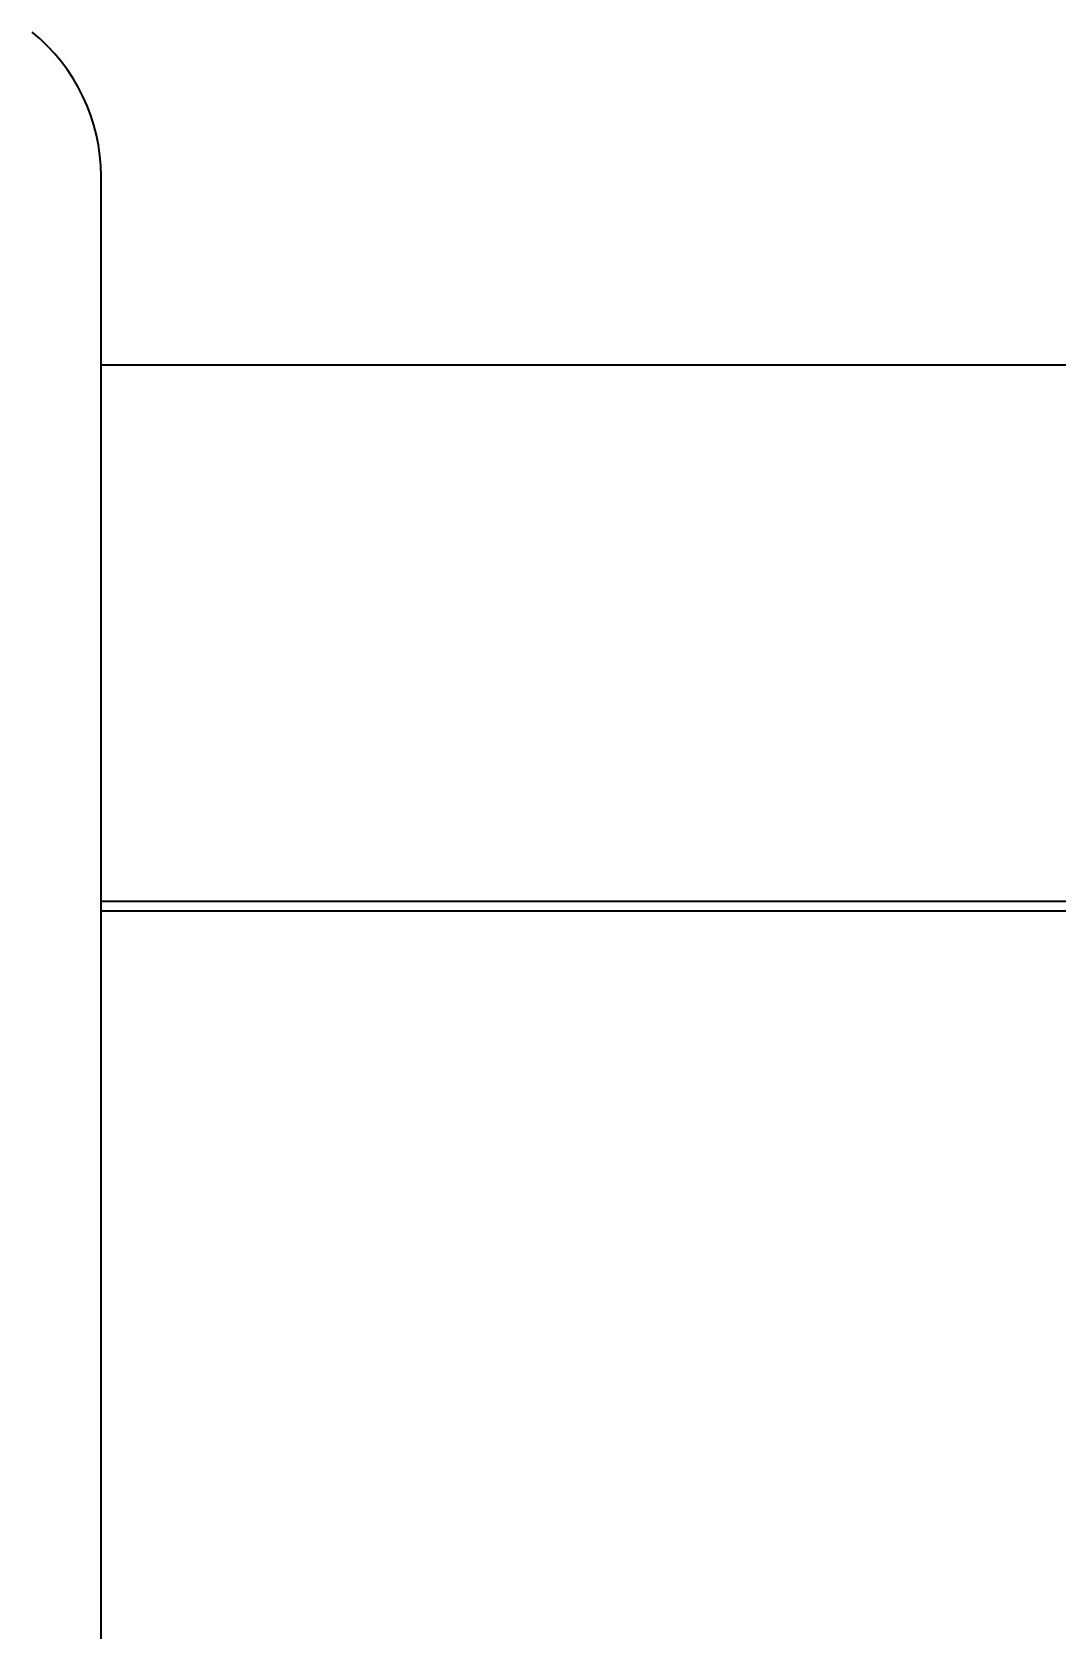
# Model space of a CAD drawing. Extents: x 5997 to 10491, y -672 to 3388.
# Drawn here: x 8663.56 to 8691.27, y 2379.13 to 2422.52 of the extents above; entities that cross this region are included whole.
import ezdxf

# ---------------------------------------------------------------- set-up
doc = ezdxf.new("R2010")
doc.units = 0
doc.header["$LTSCALE"] = 5
doc.layers.add('1', color=7, linetype='CONTINUOUS', true_color=0xffffff)

msp = doc.modelspace()

# ---------------------------------------------------------------- linework, layer by layer
at = {"layer": '1', "color": 7, "linetype": 'Continuous', "lineweight": 35}
for p, q in [((8665.423, 2379.126), (8665.423, 2418.626)), ((9198.073, 2413.526), (8665.423, 2413.526)), ((8850.538, 2399.037), (8665.423, 2399.037)), ((8850.551, 2398.778), (8665.423, 2398.778))]:
    msp.add_line(p, q, dxfattribs=at)
msp.add_arc((8660.423, 2418.626), 5, 0, 51.1508, dxfattribs=at)

doc.saveas('drawing.dxf')
